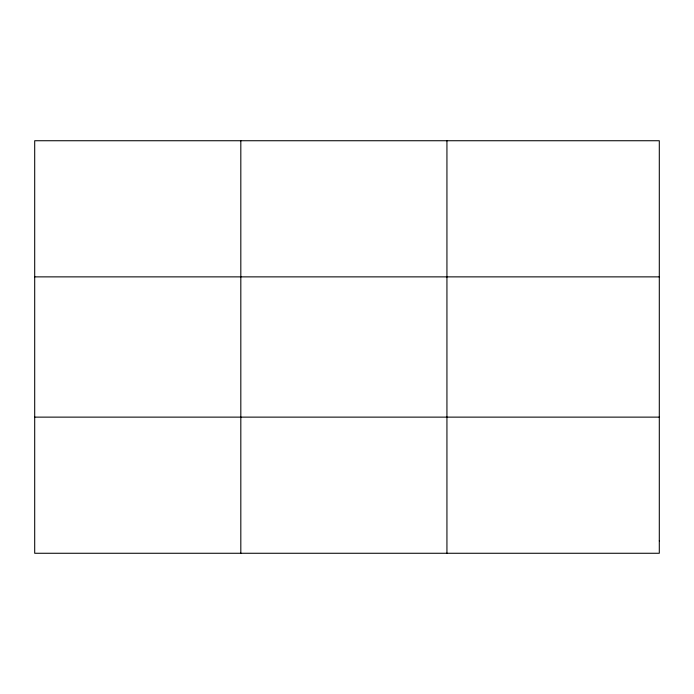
<?xml version="1.0" encoding="UTF-8"?>
<svg xmlns="http://www.w3.org/2000/svg" width="694" height="694" viewBox="0 0 694 694"><rect width="100%" height="100%" fill="white"/><g stroke="black" fill="none" stroke-linecap="round" stroke-linejoin="round"><path stroke-width="1.04" d="M240.818 553.265L240.818 140.735M446.936 553.265L446.936 140.735M34.7 276.871L659.3 276.871M34.7 417.129L659.3 417.129M659.3 540.886L659.3 553.265L34.7 553.265L34.7 140.735L659.3 140.735L659.3 540.886"/></g></svg>
